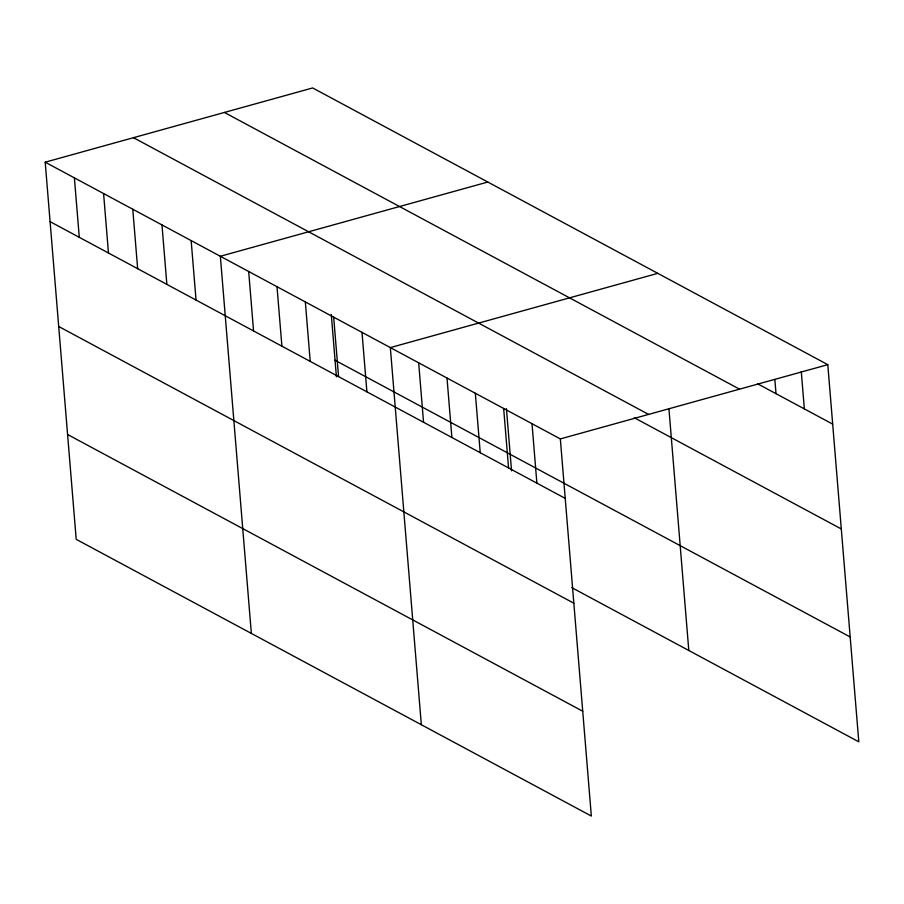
<?xml version="1.0" encoding="UTF-8"?>
<svg xmlns="http://www.w3.org/2000/svg" width="904" height="904" viewBox="0 0 904 904"><rect width="100%" height="100%" fill="white"/><g stroke="black" fill="none" stroke-linecap="round" stroke-linejoin="round"><path stroke-width="1.36" d="M45.2 162.189L560.333 438.915L591.34 816.052L76.207 539.338L45.2 162.189L312.66 87.948L827.793 364.662L858.8 741.811L571.78 587.623M487.81 182.032L220.35 256.273L251.357 633.421M657.796 273.347L390.336 347.599L421.343 724.737M560.333 438.915L827.793 364.662M757.541 383.759L832.686 424.123M224.395 112.446L739.529 389.161M133.464 137.69L648.597 414.405M634.348 417.784L841.296 528.953M335.045 360.255L850.178 636.97M50.093 221.649L565.215 498.375M58.703 326.491L573.837 603.205M67.585 434.508L582.718 711.222M801.283 371.567L804.345 408.902M774.875 379.849L776.016 393.681M668.926 408.676L688.803 650.484M532.004 423.693L536.886 483.154M506.432 408.642L511.551 470.894M503.664 408.472L508.556 467.933M475.334 393.251L480.227 452.712M447.005 378.03L451.887 437.491M418.665 362.809L423.558 422.27M362.007 332.378L366.9 391.839M333.678 317.157L338.559 376.618M331.293 314.558L336.412 376.81M305.337 301.936L310.23 361.397M277.008 286.715L281.901 346.175M248.679 271.494L253.561 330.954M191.151 240.6L196.044 300.06M161.963 224.915L166.856 284.376M132.775 209.231L137.657 268.691M103.587 193.558L108.469 253.018M74.388 177.873L79.281 237.334"/></g></svg>
